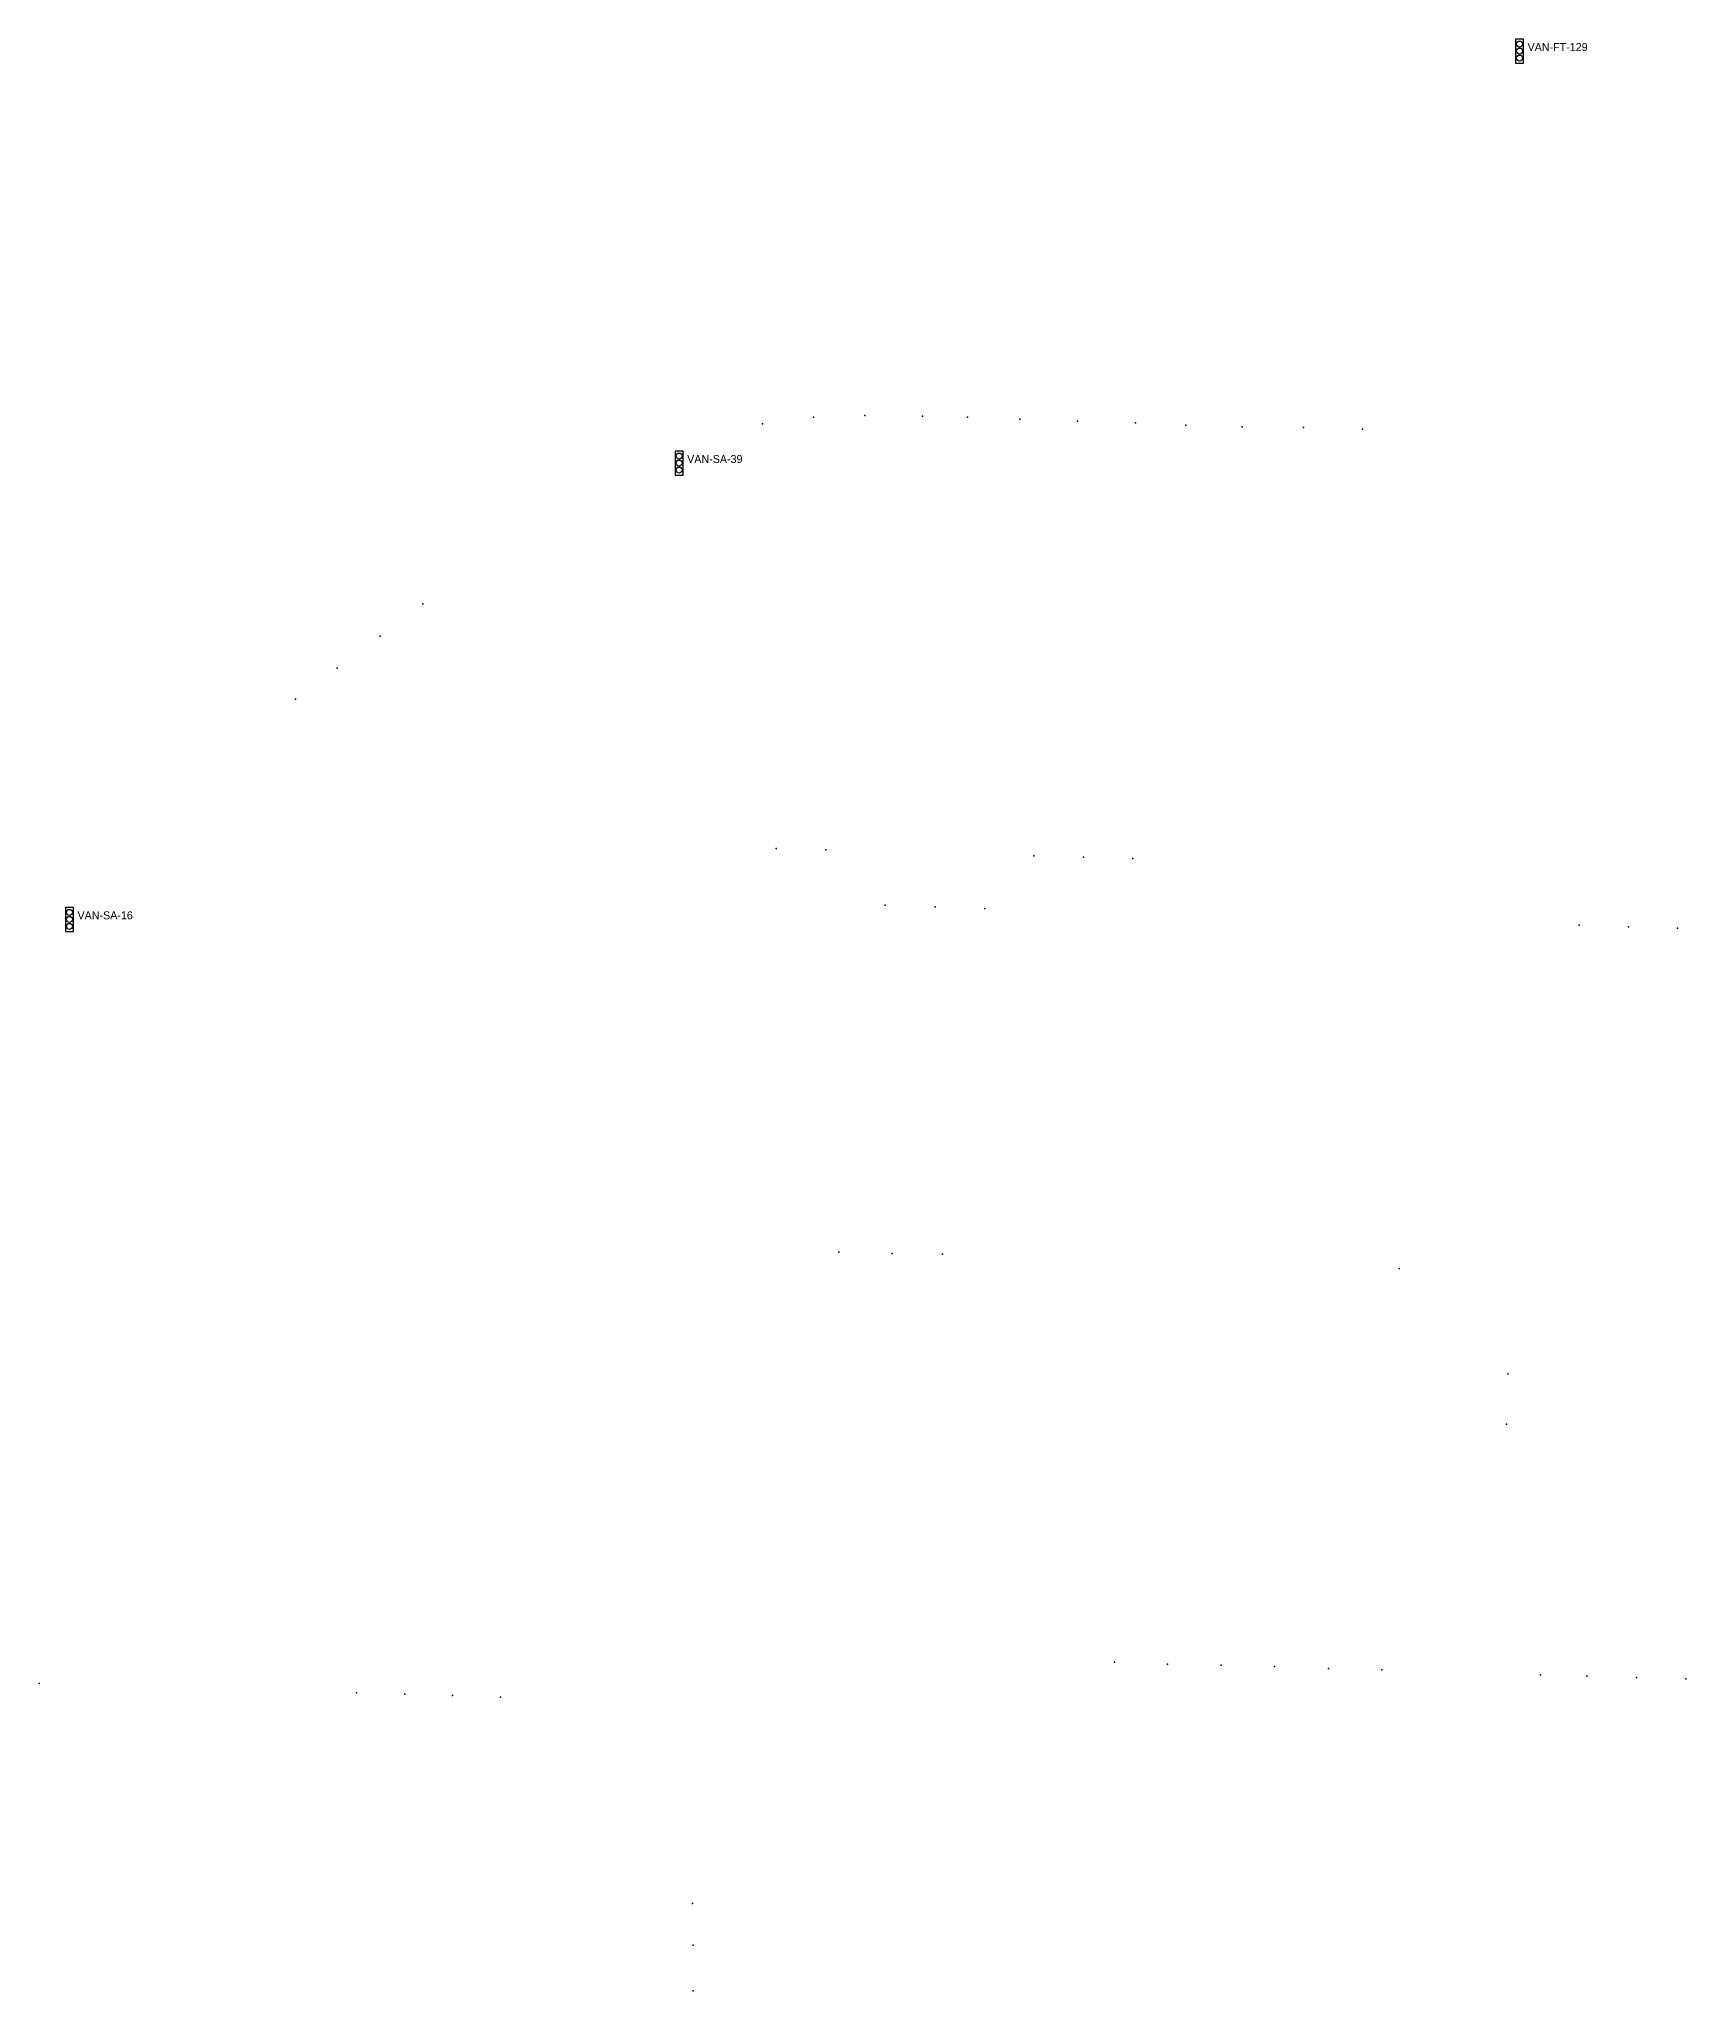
# Model space of a CAD drawing. Header units: inches. Extents: x 486474 to 494239, y 5455982 to 5460069.
# Drawn here: x 491880.1 to 492291.7, y 5457016.6 to 5457504.5 of the extents above; entities that cross this region are included whole.
import ezdxf

# ---------------------------------------------------------------- set-up
doc = ezdxf.new("R2010")
doc.units = ezdxf.units.IN
doc.header["$MEASUREMENT"] = 0
doc.layers.add('Parking Meters', color=10, linetype='Continuous')
doc.layers.add('Traffic Signals', color=10, linetype='Continuous')

msp = doc.modelspace()

# ---------------------------------------------------------------- linework, layer by layer
at = {"layer": 'Parking Meters', "color": 7}
for p in [(492060.92, 5457408.31), (492060.92, 5457408.31), (492073.64, 5457410.05), (492073.64, 5457410.05), (492086.44, 5457410.43), (492086.44, 5457410.43), (492100.88, 5457410.3), (492100.88, 5457410.3), (492112.14, 5457409.98), (492112.14, 5457409.98), (492125.22, 5457409.54), (492125.22, 5457409.54), (492139.6, 5457409.01), (492139.6, 5457409.01), (492154.11, 5457408.59), (492154.11, 5457408.59), (492166.72, 5457407.98), (492166.72, 5457407.98), (492180.73, 5457407.59), (492180.73, 5457407.59), (492196.13, 5457407.43), (492196.13, 5457407.43), (492210.84, 5457407), (492210.84, 5457407), (491976.03, 5457363.35), (491976.03, 5457363.35), (491965.34, 5457355.29), (491965.34, 5457355.29), (491954.61, 5457347.26), (491954.61, 5457347.26), (491944.2, 5457339.51), (492064.36, 5457302.21), (492064.36, 5457302.21), (492076.77, 5457301.88), (492076.77, 5457301.88), (492128.67, 5457300.33), (492128.67, 5457300.33), (492141.09, 5457300), (492141.09, 5457300), (492153.44, 5457299.65), (492153.44, 5457299.65), (492091.55, 5457288.05), (492091.55, 5457288.05), (492104.04, 5457287.63), (492104.04, 5457287.63), (492116.49, 5457287.23), (492264.99, 5457283), (492264.99, 5457283), (492277.31, 5457282.63), (492277.31, 5457282.63), (492289.51, 5457282.25), (492289.51, 5457282.25), (492079.97, 5457201.28), (492079.97, 5457201.28), (492093.31, 5457200.92), (492093.31, 5457200.92), (492105.92, 5457200.8), (492105.92, 5457200.8), (492219.98, 5457197.2), (492219.98, 5457197.2), (492247.16, 5457170.91), (492246.82, 5457158.29), (492246.82, 5457158.29), (492148.83, 5457098.79), (492162.11, 5457098.33), (492162.11, 5457098.33), (492175.49, 5457098.07), (492175.49, 5457098.07), (492188.85, 5457097.73), (492188.85, 5457097.73), (492202.36, 5457097.21), (492202.36, 5457097.21), (492215.67, 5457096.87), (492215.67, 5457096.87), (492255.35, 5457095.65), (492266.9, 5457095.32), (492266.9, 5457095.32), (492279.27, 5457094.95), (492279.27, 5457094.95), (492291.66, 5457094.66), (492291.66, 5457094.66), (491880.13, 5457093.49), (491959.46, 5457091.15), (491959.46, 5457091.15), (491971.49, 5457090.77), (491971.49, 5457090.77), (491983.44, 5457090.5), (491983.44, 5457090.5), (491995.45, 5457090.09), (491995.45, 5457090.09), (492043.42, 5457038.46), (492043.54, 5457028.03), (492043.54, 5457028.03), (492043.54, 5457016.61), (492043.54, 5457016.61)]:
    msp.add_point(p, dxfattribs=at)
at = {"layer": 'Traffic Signals', "color": 1}
for points in [[(492249.08, 5457498.53), (492251.08, 5457498.53), (492251.08, 5457504.53), (492249.08, 5457504.53)], [(492039.08, 5457395.55), (492041.08, 5457395.55), (492041.08, 5457401.55), (492039.08, 5457401.55)], [(491886.73, 5457281.48), (491888.73, 5457281.48), (491888.73, 5457287.48), (491886.73, 5457287.48)]]:
    msp.add_lwpolyline(points, close=True, dxfattribs=at)
for centre in [(492250.08, 5457503.28), (492250.08, 5457501.53), (492250.08, 5457499.78), (492040.08, 5457400.3), (492040.08, 5457398.55), (492040.08, 5457396.8), (491887.73, 5457286.23), (491887.73, 5457284.48), (491887.73, 5457282.73)]:
    msp.add_circle(centre, 0.75, dxfattribs=at)

# ---------------------------------------------------------------- texts
for s, p in [('VAN-FT-129', (492252.08, 5457501.53)), ('VAN-SA-39', (492042.08, 5457398.55)), ('VAN-SA-16', (491889.73, 5457284.48))]:
    msp.add_text(s, height=2, dxfattribs=at).set_placement(p)

doc.saveas('drawing.dxf')
